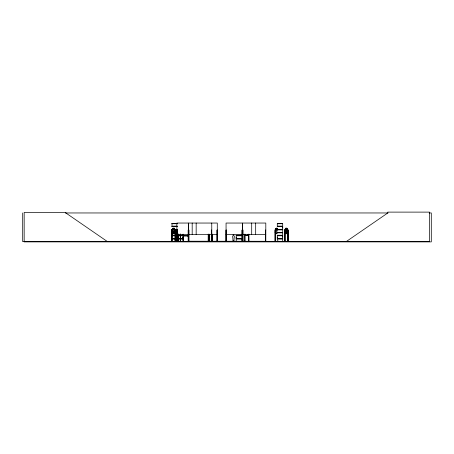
<?xml version="1.0" encoding="UTF-8"?>
<svg xmlns="http://www.w3.org/2000/svg" width="454" height="454" viewBox="0 0 454 454"><rect width="100%" height="100%" fill="white"/><g stroke="black" fill="none" stroke-linecap="round" stroke-linejoin="round"><path stroke-width="0.68" d="M241.619 238.429L236.211 238.429L236.216 237.102M277.286 238.429L277.286 235.768L282.7 235.768L282.694 238.429L277.286 238.429L277.292 237.102M282.694 237.102L282.694 235.768M282.694 227.999L282.694 226.671L277.286 226.671M275.402 230.008L275.442 241.642M284.97 229.979L284.993 241.642M288.125 230.076L287.688 230.076L287.779 241.642M172.123 230.008L172.043 241.642L172.123 230.019L171.652 230.076L171.686 241.642M175.204 230.053L175.136 241.642M277.326 241.619L277.292 238.963L282.7 238.963L282.7 241.528L277.167 241.585L282.694 241.454M173.008 230.076L173.422 228.51M210.639 241.607L207.484 241.607L212.932 241.642L211.706 241.585L211.7 241.222M224.424 241.607L227.499 241.403L224.407 241.613M224.429 241.426L227.482 241.409M273.734 241.426L279.902 241.613M283.324 241.585L289.448 241.426M173.002 228.271L172.367 231.449L173.218 232.539L174.069 232.539L174.909 231.449L174.279 228.271L172.98 228.271L171.731 230.076L171.731 231.875L173.002 233.679M170.63 241.613L182.417 241.613M170.659 241.426L185.3 241.642L170.659 241.585M207.495 241.426L210.667 241.642M208.568 241.613L208.59 234.156M188.336 241.619L188.336 230.076M176.907 241.642L176.895 223.045L188.467 223.045L188.467 241.642L188.558 241.222M242.385 241.613L242.425 223.045L226.064 223.045L226.064 241.642M242.606 241.585L242.663 223.045L265.806 223.045L265.806 241.642M182.854 241.613L182.962 234.185M277.332 228.22L276.151 228.22L275.022 230.059L275.107 241.642L275.192 230.076M276.185 228.22L275.062 230.076L275.499 230.076L275.533 241.642M284.737 230.076L284.703 241.642L284.579 230.059L285.765 228.22L286.934 228.22M171.686 230.059L172.985 228.22L172.985 233.725L171.731 231.875M174.257 233.679L175.596 231.892L174.279 233.725L172.963 233.725M248.219 234.451L247.509 235.354L246.062 235.399L245.342 234.48L246.085 235.354L247.509 235.354L248.259 234.48M232.874 241.414C231.585 241.647 235.422 241.647 234.094 241.414M232.76 241.517L233.14 241.642L232.84 241.636M233.923 241.517L234.116 241.642M233.243 234.508L233.004 235.972A0.965 0.965 0 0 0 232.806 237.487L233.004 241.205L233.969 241.205L234.168 237.487A0.965 0.965 0 0 0 233.969 235.972L233.725 234.508M346.141 241.642L387.818 212.96L387.818 212.114L429.49 212.114L429.49 241.642L22.7 241.642L22.7 212.96M188.484 241.613L188.603 223.045L217.284 223.045L217.284 241.642M240.909 241.607L243.957 241.607L236.194 241.636M65.308 212.96L388.034 212.96M429.172 212.96L431.3 212.96L431.3 241.886L24.164 241.886L24.164 212.415L65.841 212.415L65.841 212.96L107.513 241.642M171.987 223.464L177.315 223.464M277.286 223.464L282.706 223.464M171.987 223.567L177.315 223.561M171.998 223.731L177.037 223.731M277.292 223.731L282.694 223.731M177.043 226.137L171.992 226.137L171.992 223.572M171.953 226.319L177.071 226.319M277.252 226.319L282.74 226.319M171.953 226.484L177.071 226.484M277.252 226.484L282.74 226.484M171.992 226.671L177.043 226.671M172.963 228.22L174.296 228.22L175.596 230.059L175.573 241.642M286.917 228.271L285.753 228.271L285.186 230.076L285.186 231.449L285.946 232.539L286.701 232.539L287.45 231.449L286.888 228.271M173.4 228.51L173.848 228.51L174.279 230.882L173.848 231.591L173.008 230.882M171.992 229.327L172.787 229.327M174.699 229.327L177.043 229.327M277.286 229.327L282.7 229.327L282.7 226.671M171.953 229.514L172.321 229.514M175.409 229.514L177.071 229.514M277.252 229.514L282.74 229.514M171.953 229.679L172.321 229.679M175.409 229.679L177.071 229.679M277.252 229.679L282.74 229.679M171.992 229.866L172.355 229.866M174.699 229.866L177.043 229.866M277.286 229.866L282.7 229.866L282.7 232.425L277.292 232.357M175.573 230.059L175.113 230.076L175.074 241.642M284.579 230.059L285.05 230.076L285.084 241.642M286.905 228.22L288.091 230.059L288.103 241.642M188.467 230.076L188.143 230.076L188.177 241.642M188.603 230.076L188.995 230.076L188.995 241.642M211.746 230.076L211.354 230.076L211.309 241.642M242.425 230.076L242.039 230.076L242.005 241.642M242.663 230.076L243.06 230.076L243.106 241.642M265.806 230.076L265.414 230.076L265.414 241.642M286.934 233.725L285.736 233.725L284.647 231.875M288.023 231.875L286.905 233.725L285.736 228.22M175.392 232.357L177.037 232.357M175.397 232.425L177.043 232.431M282.706 232.431L277.235 232.499L282.706 232.539M175.392 232.539L177.043 232.539M277.099 232.539L276.361 232.539L275.612 231.449L276.174 228.271L277.315 228.271L277.649 229.474M175.397 232.658L177.043 232.664M277.286 232.664L282.706 232.658L282.694 235.234L277.286 235.234M172.089 232.828L172.792 232.828M174.586 232.828L177.037 232.828M277.292 232.828L282.694 232.828M277.332 233.725L276.151 233.725L275.022 231.892L276.202 233.679M176.895 234.616L188.467 234.616M188.603 234.616L217.284 234.616M226.064 234.616L242.425 234.616M242.663 234.616L265.806 234.616M172.083 235.234L177.31 235.234M177.627 235.234L182.945 235.234M236.211 235.234L241.619 235.234M172.043 235.422L177.349 235.422M177.588 235.422L182.985 235.422M236.171 235.422L241.659 235.422M277.252 235.422L282.74 235.422M172.043 235.586L177.349 235.586M177.588 235.586L182.985 235.586M236.171 235.586L241.659 235.586M277.252 235.586L282.74 235.586M172.083 235.768L177.31 235.768M177.627 235.768L182.945 235.768M183.751 235.739L187.366 235.739M241.619 235.768L236.211 235.768L236.211 238.429M183.751 235.984L187.366 235.984M183.371 236.222L183.28 241.642M183.263 237.561L182.843 237.607L183.263 237.652M182.843 237.953L183.263 237.998M172.083 238.429L177.31 238.429M177.627 238.429L182.945 238.429M172.043 238.611L177.349 238.611M177.588 238.611L182.985 238.611M236.171 238.611L241.659 238.611M277.252 238.611L282.74 238.611M172.043 238.776L177.349 238.776M177.588 238.776L182.985 238.776M236.171 238.776L241.659 238.776M277.252 238.776L282.74 238.776M172.083 238.963L177.31 238.963M177.627 238.963L182.945 238.963M241.619 238.963L236.211 238.963L236.211 241.528M175.074 241.222L175.573 241.222M176.731 241.222L177.134 241.222M178.059 241.222L178.479 241.222L178.467 241.642L178.445 234.156M180.249 241.222L180.669 241.222M188.104 241.222L266.135 241.284L266.135 241.642M275.062 241.222L275.538 241.222M284.607 241.222L285.089 241.222M186.571 241.42L190.311 241.42M233.174 241.335L233.793 241.335M245.115 241.341L248.486 241.341M211.706 241.426L212.96 241.426M215.849 241.42L218.959 241.613M232.76 241.414L234.207 241.414M236.216 241.454L243.946 241.409M215.871 241.613L218.936 241.585L215.826 241.642M183.41 241.613L183.371 235.62M265.925 241.613L265.851 241.222M249.03 241.613L248.923 234.156M284.618 231.875L285.765 233.725M288.159 241.642L288.159 241.222L287.683 241.222L287.688 241.642M288.063 230.059L288.035 241.642L287.972 241.222M287.813 230.076L287.876 241.642M284.908 241.222L284.896 241.642M284.8 241.222L284.789 241.642M278.546 241.222L278.546 241.642M278.512 241.222L278.501 241.642M278.416 241.222L278.353 241.642M278.268 241.222L278.257 241.642M278.206 241.222L278.171 241.642M278.132 241.222L278.075 241.642M275.357 241.222L275.34 241.642M275.26 241.222L275.243 241.642M265.289 241.284L265.289 241.642M255.676 223.045L255.676 234.616M251.698 223.045L251.698 234.616M248.877 241.222L248.877 241.642M248.531 234.156L248.531 241.642M248.486 241.222L248.486 241.642M245.069 234.156L245.115 241.642M245.024 241.222L245.024 241.642M244.678 234.156L244.678 241.642L244.632 241.222M243.009 241.222L243.015 241.642M242.708 241.222L242.708 241.642M242.317 230.076L242.317 241.642M242.271 241.222L242.209 241.642M242.147 230.076L242.113 241.642M233.708 241.414L233.708 240.569L233.265 240.569L233.265 241.414M226.37 241.642L226.342 230.076L225.956 230.076L225.973 241.642L225.922 241.222M226.234 230.076L226.268 241.642M226.188 241.222L226.166 241.642M217.426 241.222L217.426 241.642L217.392 230.076L217.012 230.076L217.012 241.642M217.222 241.222L217.182 241.642M217.114 230.076L217.114 241.642M212.324 241.222L212.324 241.642L212.285 234.156M212.188 241.222L212.183 241.642M211.956 241.222L211.961 241.642M211.91 234.156L211.865 241.642L211.746 223.045M211.399 241.222L211.399 241.642M209.487 234.253L209.515 241.642M209.379 234.253L209.407 241.642M209.317 241.222L209.328 241.642M209.209 234.253L209.26 241.642M209.101 234.253L209.101 241.642M209.073 241.222L209.073 241.642M208.636 241.222L208.636 241.642M208.499 241.222L208.488 241.642M208.267 241.222L208.273 241.642M208.216 234.156L208.17 241.642M208.131 241.222L208.131 241.642M203.375 241.284L203.375 241.642M202.643 241.284L202.643 241.642M196.162 223.045L196.162 234.616M192.184 223.045L192.184 234.616M189.04 241.222L189.04 241.642M188.909 241.284L188.909 241.642M188.279 241.222L188.245 241.642M187.366 235.32L187.366 236.403M183.751 235.53L183.751 236.194M183.263 234.185L183.263 238.044L182.843 238.044L182.843 237.561M180.635 234.156L180.63 241.642M180.533 241.222L180.533 241.642L180.51 234.156M180.414 234.156L180.386 241.642M180.289 234.156L180.261 241.642M178.32 234.156L178.348 241.642M178.223 234.156L178.223 241.642M178.099 234.156L178.104 241.642M177.117 241.642L177.094 230.076L176.771 230.076L176.771 241.642M176.964 230.076L176.992 241.642M175.465 230.076L175.465 241.642L175.414 241.222M175.238 241.222L175.227 241.642M174.296 228.22L174.296 233.725M172.111 241.642L172.111 241.222L171.612 241.222L171.612 241.642M171.771 241.222L171.782 241.642M276.537 228.51L276.174 230.882L276.906 231.591L277.286 230.076L276.906 228.51L276.537 228.51M286.128 228.51L285.759 230.882L286.502 231.591L286.888 230.076L286.502 228.51L286.128 228.51M282.706 223.561L277.286 223.572L277.292 226.137L282.7 226.137L282.7 223.572"/></g></svg>
